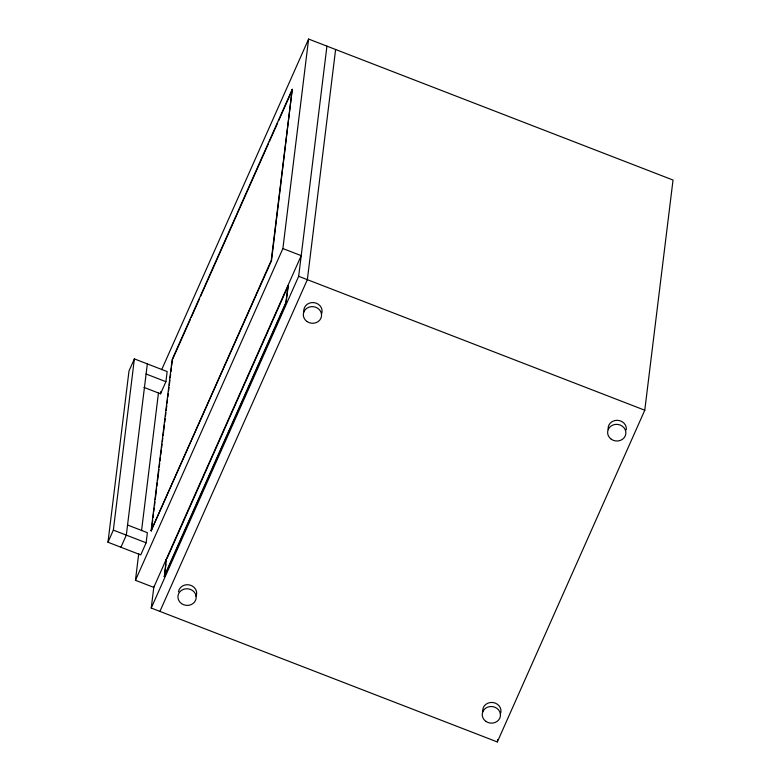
<?xml version="1.0" encoding="UTF-8"?>
<svg xmlns="http://www.w3.org/2000/svg" width="781" height="781" viewBox="0 0 781 781"><rect width="100%" height="100%" fill="white"/><g stroke="black" fill="none" stroke-linecap="round" stroke-linejoin="round"><path stroke-width="1.17" d="M127.557 525.017L147.375 532.681L146.135 542.795L140.746 554.91L107.973 542.229L128.992 371.014L134.381 358.889L167.154 371.571L165.914 381.684L160.525 393.8L144.007 387.405M107.973 542.229L113.352 530.114L134.381 358.889M147.336 363.907L126.317 535.122L120.928 547.247M153.906 586.346L151.241 608.038L497.331 741.95L644.774 410.22L673.027 180.05L308.612 39.05L282.888 248.563L301.212 255.651L153.779 587.38L135.455 580.293L138.725 553.651M141.556 530.641L158.504 392.579M160.525 393.8L160.808 391.554M151.094 530.816L172.123 359.592L292.231 89.337L271.515 260.669L151.094 530.816L271.212 260.551L292.231 89.337M151.407 530.934L151.846 527.321M152.149 524.91L152.734 520.087M153.037 517.676L153.476 514.054M153.769 511.643L154.218 508.021M154.511 505.61L154.96 501.998M155.253 499.586L156.59 488.73M156.883 486.319L157.323 482.707M157.625 480.295L158.953 469.44M159.246 467.028L159.695 463.406M159.988 460.995L160.437 457.383M160.73 454.972L161.325 450.149M161.618 447.738L162.067 444.116M162.36 441.704L162.799 438.092M163.102 435.681L164.43 424.825M164.732 422.414L165.172 418.801M165.465 416.39L165.914 412.768M166.207 410.357L166.802 405.534M167.095 403.123L167.544 399.501M167.837 397.09L168.286 393.478M168.579 391.066L169.018 387.444M169.321 385.033L169.907 380.21M170.209 377.799L170.649 374.187M170.951 371.776L171.39 368.154M171.683 365.742L172.279 360.92M164.108 576.534L285.778 302.755L288.179 285.826L286.09 302.872L164.41 576.651L166.197 559.479L166.226 561.881M164.41 576.651L165.943 564.146M151.241 608.038L298.674 276.308L326.936 46.138M335.605 49.496L307.353 279.666L159.91 611.396M497.331 741.95L497.634 739.539M161.677 369.667L308.612 39.05M172.425 359.709L190.222 319.673M191.208 317.447L199.614 298.547M200.6 296.321L268.322 143.948M269.308 141.722L277.714 122.822M278.7 120.596L292.543 89.454M135.455 580.293L282.888 248.563M166.997 558.493L288.179 285.826M298.674 276.308L644.774 410.22M146.096 374.011L165.914 381.684M113.352 530.114L146.135 542.795M608.194 429.618A9.157 8.327 7 0 1 617.146 420.295A9.157 8.327 7 0 1 626.323 429.814M482.804 711.755A9.157 8.327 7 0 1 492.948 702.519A9.157 8.327 7 0 1 500.338 714.049M303.897 311.883A9.157 8.327 7 0 1 314.04 302.637A9.157 8.327 7 0 1 321.43 314.177M178.478 591.842A9.157 8.327 7 0 1 189.822 585.008A9.157 8.327 7 0 1 196.041 596.313M611.259 439.234A9.157 8.327 7 0 0 625.825 433.875A9.157 8.327 7 0 0 613.153 424.942A9.157 8.327 7 0 0 611.259 439.234M485.87 721.371A9.157 8.327 7 0 0 500.426 716.011A9.157 8.327 7 0 0 487.764 707.088A9.157 8.327 7 0 0 485.87 721.371M306.962 321.499A9.157 8.327 7 0 0 321.528 316.139A9.157 8.327 7 0 0 308.856 307.206A9.157 8.327 7 0 0 306.962 321.499M181.573 603.635A9.157 8.327 7 0 0 196.138 598.275A9.157 8.327 7 0 0 183.467 589.343A9.157 8.327 7 0 0 181.573 603.635"/></g></svg>
